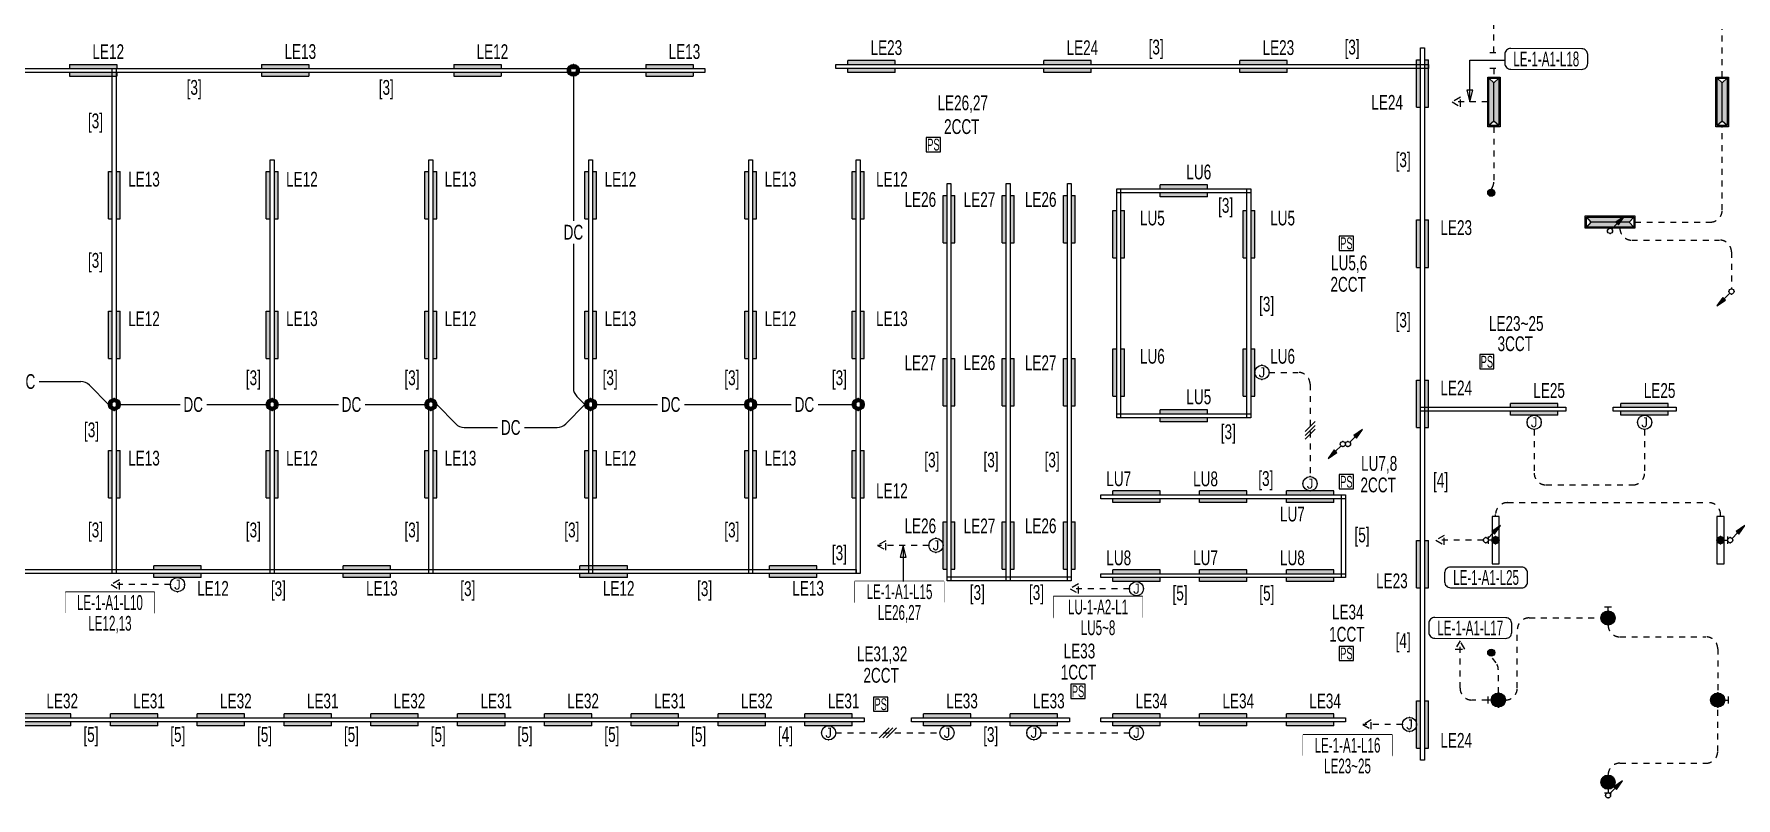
# Model space of a CAD drawing. Header units: millimetres. Extents: x 86947 to 500447, y -530175 to 1059536.
# Drawn here: x 308816 to 351941, y -323880 to -304530 of the extents above; entities that cross this region are included whole.
import ezdxf
from ezdxf.enums import TextEntityAlignment as Align

# ---------------------------------------------------------------- set-up
doc = ezdxf.new("R2010")
doc.units = ezdxf.units.MM
doc.header["$LTSCALE"] = 150
doc.set_wipeout_variables(frame=1)
doc.linetypes.add('D1', pattern=[3, 1, -1, 1])
for name, color, linetype in [('------01 Distribution Panel', 3, 'Continuous'), ('------03 Lighting Fixture', 3, 'Continuous'), ('------04 Lighting Switch', 2, 'Continuous'), ('------04 Number of Strands (가닥수)', 1, 'Continuous'), ('-----20 General Symbol', 3, 'Continuous'), ('-----23 Concealed or Exposed Wire', 4, 'D1'), ('-----25 Emergency Lighting Embeded Wire in Ceiling or Wall', 1, 'Continuous'), ('-----28 Race Way', 1, 'Continuous'), ('-----29 Indicator', 1, 'Continuous')]:
    doc.layers.add(name, color=color, linetype=linetype)
doc.styles.add('ELEC', font='Dotum.ttf')

# ---------------------------------------------------------------- blocks, each defined once
blk = doc.blocks.new('D12')
at = {"linetype": 'Continuous'}
blk.add_lwpolyline([(600, -90), (600, 90), (-600, 90), (-600, -90)], close=True, dxfattribs=at)
blk.add_circle((0, 0), 90, dxfattribs=at)
for p in [(-90, 0), (0, 90), (90, 0), (0, -90)]:
    blk.add_point(p)
blk = doc.blocks.new('E13')
at = {"layer": '------03 Lighting Fixture'}
blk.add_hatch(color=256, dxfattribs=at).paths.add_polyline_path([(-90, 180, 1), (90, 180, 1)])
for p, q in [((90, 0), (-90, 0)), ((0, 90), (0, 0))]:
    blk.add_line(p, q, dxfattribs=at)
blk.add_blockref('D12', (0, 180), dxfattribs=at)
blk = doc.blocks.new('D01')
at = {"linetype": 'Continuous'}
blk.add_circle((0, 0), 150, dxfattribs=at)
for p in [(-150, 0), (0, 150), (150, 0), (0, -150)]:
    blk.add_point(p)
blk = doc.blocks.new('E01')
h = blk.add_hatch(color=256)
edge = h.paths.add_edge_path(flags=17)
edge.add_arc((0, 0), 75, 0, 360)
edge = h.paths.add_edge_path()
edge.add_arc((0, 0), 150, 0, 360)
blk.add_blockref('D01', (0, 0))
at = {"xscale": 0.5, "yscale": 0.5, "zscale": 0.5}
blk.add_blockref('D01', (0, 0), dxfattribs=at)
blk = doc.blocks.new('*U16')
blk.add_lwpolyline([(150, 0), (-150, 0), (-150, -300), (150, -300)], close=True)
at = {"style": 'ELEC', "width": 0.6}
blk.add_text('PS', height=250, dxfattribs=at).set_placement((0, -150), align=Align.MIDDLE)
blk = doc.blocks.new('*U13')
h = blk.add_hatch(color=256)
edge = h.paths.add_edge_path()
edge.add_arc((0, -75), 75, 0, 360)
blk.add_circle((0, -75), 75)
blk = doc.blocks.new('E17')
h = blk.add_hatch(color=256)
h.paths.add_polyline_path([(600, 100), (-600, 100), (-600, 0), (600, 0)])
h.paths.add_polyline_path([(600, -100), (-600, -100), (-600, -200), (600, -200)])
for p, q in [((-600, 100), (600, 100)), ((-600, 100), (-600, 0)), ((600, 100), (600, 0)), ((600, 100), (600, 0)), ((-600, -100), (-600, -200)), ((-600, -200), (600, -200)), ((600, -100), (600, -200))]:
    blk.add_line(p, q)
blk = doc.blocks.new('벽부 비상등')
h = blk.add_hatch(color=0)
h.dxf.hatch_style = 1
h.paths.add_polyline_path([(0, 488), (-128, 600), (-128, -600), (0, -488)])
h = blk.add_hatch(color=0)
h.dxf.hatch_style = 1
h.paths.add_polyline_path([(128, 600), (0, 488), (0, -488), (128, -600)])
at = {"color": 1}
for p, q in [((-128, 600), (0, 488)), ((0, 488), (128, 600)), ((0, -488), (0, 488)), ((-128, -600), (0, -488)), ((0, -488), (128, -600))]:
    blk.add_line(p, q, dxfattribs=at)
blk.add_lwpolyline([(158, -630), (158, 630), (-158, 630), (-158, -630)], close=True)
blk.add_lwpolyline([(128, -600), (128, 600), (-128, 600), (-128, -600)], close=True, dxfattribs=at)
blk = doc.blocks.new('D06')
for p, q in [((-75, 0), (0, 0)), ((0, -75), (0, 75))]:
    blk.add_line(p, q)
at = {"linetype": 'Continuous'}
blk.add_circle((-225, 0), 150, dxfattribs=at)
for p in [(-375, 0), (-225, 150), (-75, 0), (-225, -150)]:
    blk.add_point(p)
blk = doc.blocks.new('E06')
blk.add_hatch(color=256).paths.add_polyline_path([(-75, 0, 1), (-375, 0, 1)])
blk.add_blockref('D06', (0, 0))
blk = doc.blocks.new('O01')
blk.add_hatch(color=256).paths.add_polyline_path([(-149, -218), (-218, -149), (-368, -368)])
blk.add_line((-46, -46), (-184, -184))
blk.add_lwpolyline([(-368, -368), (-149, -218), (-218, -149), (-368, -368)])
blk.add_circle((0, 0), 65)
for p in [(-65, 0), (-65, 0), (0, 65), (0, 65), (65, 0), (65, 0), (0, -65), (0, -65)]:
    blk.add_point(p)
blk = doc.blocks.new('O04')
blk.add_circle((0, 0), 150)
for p in [(-150, 0), (0, 150), (150, 0), (0, -150)]:
    blk.add_point(p)
at = {"style": 'ELEC'}
blk.add_text('J', height=214, dxfattribs=at).set_placement((0, 0), align=Align.MIDDLE)
blk = doc.blocks.new('*U45')
at = {"color": 0}
for p, q in [((-186, -106), (26, 106)), ((-106, -106), (106, 106)), ((-26, -106), (186, 106))]:
    blk.add_line(p, q, dxfattribs=at)
blk = doc.blocks.new('O07')
blk.add_lwpolyline([(0, -100), (173, 0), (0, 100)], close=True)

msp = doc.modelspace()

# ---------------------------------------------------------------- linework, layer by layer
at = {"layer": '------01 Distribution Panel', "color": 1, "elevation": 0}
for points in [[(309612, -319193), (311867, -319193), (311867, -318668), (309612, -318668)], [(329618, -318919), (331873, -318919), (331873, -318394), (329618, -318394)], [(334649, -319306), (336904, -319306), (336904, -318781), (334649, -318781)], [(340971, -322808), (343226, -322808), (343226, -322283), (340971, -322283)]]:
    msp.add_lwpolyline(points, close=True, dxfattribs=at)
at = {"layer": '-----23 Concealed or Exposed Wire'}
for p, q in [((345808, -304994), (345808, -303408)), ((351593, -305620), (351593, -304408)), ((346827, -314545), (346827, -315650)), ((349627, -314545), (349627, -315650)), ((347127, -315950), (349327, -315950)), ((346150, -316400), (351250, -316400)), ((345850, -316750), (345850, -316700)), ((351550, -316750), (351550, -316700))]:
    msp.add_line(p, q, dxfattribs=at)
at = {"layer": '-----23 Concealed or Exposed Wire', "elevation": 0}
for points in [[(345708, -304994), (345908, -304994)], [(345708, -305394), (345908, -305394)], [(345808, -305394), (345808, -305620)], [(345650, -306250), (344750, -306250)], [(345540, -317350), (344340, -317350)], [(331490, -317483), (330190, -317483)], [(312270, -318477), (310770, -318477)], [(336570, -318580), (335070, -318580)], [(343490, -322020), (342490, -322020)], [(329130, -322230), (331770, -322230)], [(334330, -322230), (336570, -322230)]]:
    msp.add_lwpolyline(points, dxfattribs=at)
for points in [[(345808, -306880), (345808, -308265, -0.137857), (345764, -308421), (345740, -308460)], [(349380, -309293), (351293, -309293, 0.414214), (351593, -308993), (351593, -306880)], [(349000, -309450, 0.414214), (349300, -309750), (351528, -309750, -0.414214), (351828, -310050), (351828, -310972)], [(340110, -313100), (340850, -313100, -0.414214), (341150, -313400), (341150, -315740)], [(346100, -321400, 0.414214), (346400, -321100), (346400, -319620, -0.414214), (346700, -319320), (348520, -319320)], [(348700, -319500, 0.414214), (349000, -319800), (351180, -319800, -0.414214), (351480, -320100), (351480, -321220)], [(345650, -321400), (345250, -321400, -0.414214), (344950, -321100), (344950, -319900)], [(345920, -321220), (345920, -320635, 0.158261), (345863, -320459), (345740, -320290)], [(348700, -323300, -0.414214), (349000, -323000), (351180, -323000, 0.414214), (351480, -322700), (351480, -321580)]]:
    msp.add_lwpolyline(points, format="xyb", dxfattribs=at)
at = {"layer": '-----23 Concealed or Exposed Wire'}
for centre, start, end in [((347127, -315650), 180, 270), ((349327, -315650), 270, 0), ((346150, -316700), 90, 180), ((351250, -316700), 0, 90)]:
    msp.add_arc(centre, 300, start, end, dxfattribs=at)
at = {"layer": '-----25 Emergency Lighting Embeded Wire in Ceiling or Wall'}
for p, q in [((322483, -305600), (322483, -309258)), ((322483, -309840), (322483, -313498)), ((308946, -313332), (310004, -313332)), ((310699, -313913), (310218, -313422)), ((310999, -313913), (312516, -313913)), ((313197, -313913), (314700, -313913)), ((315000, -313913), (316527, -313913)), ((317207, -313913), (318720, -313913)), ((319020, -313913), (319501, -314405)), ((322770, -313913), (322289, -314405)), ((322770, -313913), (322569, -313708)), ((323070, -313913), (324614, -313913)), ((325295, -313913), (326825, -313913)), ((327125, -313913), (328004, -313913)), ((328685, -313913), (329550, -313913)), ((319715, -314495), (320562, -314495)), ((321242, -314495), (322075, -314495))]:
    msp.add_line(p, q, dxfattribs=at)
for centre, start, end in [((310004, -313632), 44.3749, 90), ((322783, -313498), 180, 224.3749), ((319715, -314195), 224.3749, 270), ((322075, -314195), 270, 315.6251)]:
    msp.add_arc(centre, 300, start, end, dxfattribs=at)
at = {"layer": '-----28 Race Way', "elevation": 0}
for points in [[(344050, -304880), (344050, -322920), (343950, -322920), (343950, -304880)], [(329133, -305300), (344150, -305300), (344150, -305400), (329133, -305400)], [(299683, -305400), (325817, -305400), (325817, -305500), (299683, -305500)], [(310899, -305400), (310899, -318197), (310799, -318197), (310799, -305400)], [(314900, -307713), (314900, -318197), (314800, -318197), (314800, -307713)], [(318920, -307713), (318920, -318197), (318820, -318197), (318820, -307713)], [(322970, -307713), (322970, -318197), (322870, -318197), (322870, -307713)], [(327025, -307713), (327025, -318197), (326925, -318197), (326925, -307713)], [(329750, -307713), (329750, -318197), (329650, -318197), (329650, -307713)], [(332050, -318383), (331950, -318383), (331950, -308317), (332050, -308317)], [(333550, -318383), (333450, -318383), (333450, -308317), (333550, -308317)], [(335100, -318383), (335000, -318383), (335000, -308317), (335100, -308317)], [(336250, -308450), (339650, -308450), (339650, -308550), (336250, -308550)], [(336350, -314250), (336250, -314250), (336250, -308450), (336350, -308450)], [(339650, -314250), (339550, -314250), (339550, -308450), (339650, -308450)], [(336250, -314150), (339650, -314150), (339650, -314250), (336250, -314250)], [(343950, -313985), (347627, -313985), (347627, -314085), (343950, -314085)], [(348827, -313985), (350427, -313985), (350427, -314085), (348827, -314085)], [(335850, -316200), (342050, -316200), (342050, -316300), (335850, -316300)], [(342050, -316200), (342050, -318300), (341950, -318300), (341950, -316200)], [(284450, -318097), (329648, -318097), (329648, -318197), (284450, -318197)], [(335850, -318200), (342050, -318200), (342050, -318300), (335850, -318300)], [(331950, -318283), (335100, -318283), (335100, -318383), (331950, -318383)], [(284050, -321850), (329850, -321850), (329850, -321950), (284050, -321950)]]:
    msp.add_lwpolyline(points, close=True, dxfattribs=at)
at = {"layer": '-----28 Race Way'}
for points in [[(331050, -321850), (335050, -321850), (335050, -321950), (331050, -321950)], [(335850, -321850), (342050, -321850), (342050, -321950), (335850, -321950)]]:
    msp.add_lwpolyline(points, close=True, dxfattribs=at)
at = {"layer": '-----29 Indicator'}
for p, q in [((345200, -306250), (345200, -305194)), ((345200, -305194), (346085, -305194))]:
    msp.add_line(p, q, dxfattribs=at)
at = {"layer": '-----29 Indicator', "color": 1}
for p, q in [((345275, -305950), (345125, -305950)), ((345125, -305950), (345200, -306250)), ((345200, -306250), (345275, -305950)), ((330840, -317483), (330765, -317783)), ((330765, -317783), (330915, -317783)), ((330915, -317783), (330840, -317483))]:
    msp.add_line(p, q, dxfattribs=at)
at = {"color": 1, "linetype": 'Continuous', "elevation": 0}
for points in [[(346085, -305271, 0.414214), (346235, -305421), (348035, -305426, 0.414214), (348185, -305276), (348185, -305051, 0.414214), (348035, -304901), (346235, -304896, 0.414214), (346085, -305046)], [(344559, -318405, 0.414214), (344709, -318555), (346509, -318560, 0.414214), (346659, -318410), (346659, -318185, 0.414214), (346509, -318035), (344709, -318030, 0.414214), (344559, -318180)], [(344158, -319684, 0.414214), (344308, -319834), (346108, -319839, 0.414214), (346258, -319689), (346258, -319464, 0.414214), (346108, -319314), (344308, -319309, 0.414214), (344158, -319459)]]:
    msp.add_lwpolyline(points, format="xyb", close=True, dxfattribs=at)

# ---------------------------------------------------------------- block references
at = {"layer": '------03 Lighting Fixture', "color": 3}
for p in [(310317, -305400), (315183, -305400), (320050, -305400), (324917, -305400)]:
    msp.add_blockref('E17', p, dxfattribs=at)
at = {"layer": '------03 Lighting Fixture'}
for p in [(322483, -305450), (310849, -313913), (314850, -313913), (318870, -313913), (322920, -313913), (326975, -313913), (329700, -313913)]:
    msp.add_blockref('E01', p, dxfattribs=at)
at = {"layer": '------03 Lighting Fixture', "color": 3}
for p, rotation in [((330033, -305400), 180), ((335000, -305400), 180), ((339967, -305400), 180), ((343950, -305780), 89.99999999999999), ((310799, -308613), 90), ((314800, -308613), 90), ((318820, -308613), 90), ((322870, -308613), 90), ((326925, -308613), 90), ((329650, -308613), 90), ((331950, -309217), 89.99999999999999), ((333450, -309217), 89.99999999999999), ((335000, -309217), 89.99999999999999), ((337950, -308550), 180), ((336250, -309600), 89.99999999999999), ((339550, -309600), 89.99999999999999), ((343950, -309840), 89.99999999999999), ((310799, -312147), 90), ((314800, -312147), 90), ((318820, -312147), 90), ((322870, -312147), 90), ((326925, -312147), 90), ((329650, -312147), 90), ((336250, -313100), 89.99999999999999), ((339550, -313100), 89.99999999999999), ((331950, -313350), 89.99999999999999), ((333450, -313350), 89.99999999999999), ((335000, -313350), 89.99999999999999), ((343950, -313900), 89.99999999999999), ((346827, -314085), 180), ((349627, -314085), 180), ((337950, -314250), 180), ((310799, -315680), 90), ((314800, -315680), 90), ((318820, -315680), 90), ((322870, -315680), 90), ((326925, -315680), 90), ((329650, -315680), 90), ((336750, -316300), 180), ((338950, -316300), 180), ((341150, -316300), 180), ((331950, -317483), 89.99999999999999), ((333450, -317483), 89.99999999999999), ((335000, -317483), 89.99999999999999), ((343950, -317960), 89.99999999999999), ((312450, -318197), 180), ((317250, -318197), 180), ((323250, -318197), 180), ((328050, -318197), 180), ((336750, -318300), 180), ((338950, -318300), 180), ((341150, -318300), 180), ((343950, -322020), 89.99999999999999), ((309150, -321950), 180), ((311350, -321950), 180), ((313550, -321950), 180), ((315750, -321950), 180), ((317950, -321950), 180), ((320150, -321950), 180), ((322350, -321950), 180), ((324550, -321950), 180), ((326750, -321950), 180), ((328950, -321950), 180), ((331950, -321950), 180), ((334150, -321950), 180), ((336750, -321950), 180), ((338950, -321950), 180), ((341150, -321950), 180)]:
    msp.add_blockref('E17', p, dxfattribs=dict(at, rotation=rotation))
at = {"layer": '------03 Lighting Fixture', "xscale": -1}
for p in [(345808, -306250), (351593, -306250)]:
    msp.add_blockref('벽부 비상등', p, dxfattribs=at)
at = {"layer": '------03 Lighting Fixture', "xscale": -1, "rotation": 90}
msp.add_blockref('벽부 비상등', (348750, -309293), dxfattribs=at)
at = {"layer": '------03 Lighting Fixture'}
for p, rotation in [((345670, -317350), 270), ((351730, -317350), 89.99999999999999)]:
    msp.add_blockref('E13', p, dxfattribs=dict(at, rotation=rotation))
at = {"layer": '------03 Lighting Fixture', "xscale": 1.2, "yscale": 1.2, "zscale": 1.2}
for p, rotation in [((348700, -319050), 89.99999999999999), ((345650, -321400), 180), ((348700, -323750), 270)]:
    msp.add_blockref('E06', p, dxfattribs=dict(at, rotation=rotation))
msp.add_blockref('E06', (351750, -321400), dxfattribs=at)
at = {"layer": '------04 Lighting Switch', "xscale": 1.2, "yscale": 1.2, "zscale": 1.2}
for p in [(331605, -307150), (342070, -309650), (345630, -312650), (342070, -315690), (342070, -320040), (335270, -321000), (330270, -321325)]:
    msp.add_blockref('*U16', p, dxfattribs=at)
at = {"layer": '------04 Lighting Switch', "xscale": 1.2, "yscale": 1.2, "zscale": 1.2, "rotation": 89.99999999999999}
for p in [(345650, -308550), (345650, -320200)]:
    msp.add_blockref('*U13', p, dxfattribs=at)
at = {"layer": '------04 Number of Strands (가닥수)', "xscale": -1.2, "yscale": 1.2, "zscale": 1.2, "rotation": 90}
msp.add_blockref('*U45', (341150, -314570), dxfattribs=at)
at = {"layer": '------04 Number of Strands (가닥수)', "xscale": 1.2, "yscale": 1.2, "zscale": 1.2}
msp.add_blockref('*U45', (330450, -322230), dxfattribs=at)
at = {"layer": '-----20 General Symbol', "rotation": 180}
for p in [(348750, -309515), (342110, -314915), (345605, -317350), (351795, -317350), (348700, -323815)]:
    msp.add_blockref('O01', p, dxfattribs=at)
at = {"layer": '-----20 General Symbol'}
for p in [(351828, -311050), (341980, -314915)]:
    msp.add_blockref('O01', p, dxfattribs=at)
at = {"layer": '-----20 General Symbol', "xscale": 1.2, "yscale": 1.2, "zscale": 1.2}
for p in [(339930, -313100), (346827, -314365), (349627, -314365), (341150, -315920), (331670, -317483), (312450, -318477), (336750, -318580), (328950, -322230), (331950, -322230), (334150, -322230), (336750, -322230), (343670, -322020)]:
    msp.add_blockref('O04', p, dxfattribs=at)
at = {"layer": '-----23 Concealed or Exposed Wire', "xscale": 1.199999999953434, "yscale": 1.199999999953434, "zscale": 1.199999999953434}
for p, rotation in [((344958, -306250), 180), ((330398, -317483), 180), ((344548, -317350), 180), ((310978, -318477), 180), ((335278, -318580), 180), ((344950, -320108), 89.99999999999999), ((342698, -322020), 180)]:
    msp.add_blockref('O07', p, dxfattribs=dict(at, rotation=rotation))

# ---------------------------------------------------------------- texts
at = {"layer": '------04 Lighting Switch', "style": 'ELEC', "width": 0.7}
for s, p in [('LE12', (310696, -304973)), ('LE13', (315563, -304973)), ('LE12', (320430, -304973)), ('LE13', (325296, -304973)), ('LE23', (330413, -304873)), ('LE24', (335380, -304873)), ('LE23', (340346, -304873)), ('LE26,27', (332348, -306304)), ('LE24', (343102, -306257)), ('2CCT', (332324, -306874)), ('LU6', (338330, -308023)), ('LE13', (311602, -308205)), ('LE12', (315603, -308205)), ('LE13', (319623, -308205)), ('LE12', (323673, -308205)), ('LE13', (327728, -308205)), ('LE12', (330553, -308205)), ('LE26', (331273, -308720)), ('LE27', (332773, -308720)), ('LE26', (334323, -308720)), ('LU5', (337153, -309192)), ('LU5', (340453, -309192)), ('LE23', (344853, -309432)), ('LU5,6', (342139, -310357)), ('2CCT', (342115, -310870)), ('LE12', (311602, -311739)), ('LE13', (315603, -311739)), ('LE12', (319623, -311739)), ('LE13', (323673, -311739)), ('LE12', (327728, -311739)), ('LE13', (330553, -311739)), ('LE23~25', (346373, -311861)), ('3CCT', (346349, -312374)), ('LU6', (337153, -312692)), ('LU6', (340453, -312692)), ('LE27', (331273, -312854)), ('LE26', (332773, -312854)), ('LE27', (334323, -312854)), ('LE24', (344853, -313492)), ('LE25', (347206, -313559)), ('LE25', (350006, -313559)), ('LU5', (338330, -313723)), ('LE13', (311602, -315272)), ('LE12', (315603, -315272)), ('LE13', (319623, -315272)), ('LE12', (323673, -315272)), ('LE13', (327728, -315272)), ('LU7,8', (342900, -315438)), ('LU7', (336301, -315797)), ('LU8', (338501, -315797)), ('LE12', (330553, -316098)), ('2CCT', (342875, -315951)), ('LU7', (340701, -316692)), ('LE26', (331273, -316987)), ('LE27', (332773, -316987)), ('LE26', (334323, -316987)), ('LU8', (336301, -317797)), ('LU7', (338501, -317797)), ('LU8', (340701, -317797)), ('LE23', (343223, -318381)), ('LE12', (313350, -318569)), ('LE13', (317630, -318569)), ('LE12', (323630, -318569)), ('LE13', (328430, -318569)), ('LE34', (342105, -319170)), ('1CCT', (342081, -319733)), ('LE31,32', (330305, -320261)), ('2CCT', (330281, -320774)), ('1CCT', (335281, -320693)), ('LE32', (309530, -321423)), ('LE31', (311730, -321423)), ('LE32', (313930, -321423)), ('LE31', (316130, -321423)), ('LE32', (318330, -321423)), ('LE31', (320530, -321423)), ('LE32', (322730, -321423)), ('LE31', (324930, -321423)), ('LE32', (327130, -321423)), ('LE31', (329330, -321423)), ('LE33', (332330, -321423)), ('LE33', (334530, -321423)), ('LE34', (337130, -321423)), ('LE34', (339330, -321423)), ('LE34', (341530, -321423)), ('LE24', (344853, -322419))]:
    msp.add_text(s, height=375, dxfattribs=at).set_placement(p, align=Align.MIDDLE)
at = {"layer": '-----25 Emergency Lighting Embeded Wire in Ceiling or Wall', "style": 'ELEC', "width": 0.7}
for p in [(322483, -309549), (308599, -313332), (312849, -313913), (316860, -313913), (324947, -313913), (328337, -313913), (320895, -314495)]:
    msp.add_text('DC', height=375, dxfattribs=at).set_placement(p, align=Align.MIDDLE)
at = {"layer": '-----28 Race Way', "style": 'ELEC', "width": 0.7}
for s, p in [('[3]', (337248, -304906)), ('[3]', (342214, -304906)), ('[3]', (312874, -305928)), ('[3]', (317741, -305928)), ('[3]', (310372, -306776)), ('[3]', (343507, -307761)), ('[3]', (339010, -308916)), ('[3]', (310372, -310309)), ('[3]', (340049, -311417)), ('[3]', (343507, -311821)), ('[3]', (314373, -313282)), ('[3]', (318393, -313282)), ('[3]', (323414, -313282)), ('[3]', (326498, -313282)), ('[3]', (329223, -313282)), ('[3]', (310273, -314602)), ('[3]', (339078, -314651)), ('[3]', (331565, -315365)), ('[3]', (333065, -315365)), ('[3]', (334615, -315365)), ('[3]', (340028, -315835)), ('[4]', (344457, -315881)), ('[3]', (310372, -317138)), ('[3]', (314373, -317138)), ('[3]', (318393, -317138)), ('[3]', (322443, -317138)), ('[3]', (326498, -317138)), ('[5]', (342466, -317264)), ('[3]', (329223, -317719)), ('[3]', (315008, -318625)), ('[3]', (319808, -318625)), ('[3]', (325808, -318625)), ('[3]', (332718, -318722, 0)), ('[3]', (334218, -318722, 0)), ('[5]', (337855, -318739)), ('[5]', (340055, -318739)), ('[4]', (343507, -319941)), ('[5]', (310258, -322320)), ('[5]', (312458, -322320)), ('[5]', (314658, -322320)), ('[5]', (316858, -322320)), ('[5]', (319058, -322320)), ('[5]', (321258, -322320)), ('[5]', (323458, -322320)), ('[5]', (325658, -322320)), ('[4]', (327858, -322320)), ('[3]', (333058, -322320))]:
    msp.add_text(s, height=375, dxfattribs=at).set_placement(p, align=Align.MIDDLE)
at = {"linetype": 'Continuous', "style": 'ELEC', "width": 0.6}
for s, p in [('LE-1-A1-L18', (347135, -305161)), ('LE-1-A1-L25', (345609, -318295)), ('LE-1-A1-L17', (345208, -319574))]:
    msp.add_text(s, height=375, dxfattribs=at).set_placement(p, align=Align.MIDDLE)

# ---------------------------------------------------------------- next in the draw order: wipeouts: each hides what was drawn before it
at = {"color": 1}
for points in [[(309612, -319193), (311867, -319193), (311867, -318668), (309612, -318668)], [(329618, -318919), (331873, -318919), (331873, -318394), (329618, -318394)], [(334649, -319306), (336904, -319306), (336904, -318781), (334649, -318781)], [(340971, -322808), (343226, -322808), (343226, -322283), (340971, -322283)]]:
    msp.add_wipeout(points, dxfattribs=at)

# ---------------------------------------------------------------- next in the draw order: linework, layer by layer
at = {"layer": '-----29 Indicator'}
msp.add_line((330840, -317483), (330840, -318394), dxfattribs=at)

# ---------------------------------------------------------------- next in the draw order: wipeouts: each hides what was drawn before it
at = {"color": 1}
for points in [[(329618, -319444), (331873, -319444), (331873, -318919), (329618, -318919)], [(309612, -319718), (311867, -319718), (311867, -319193), (309612, -319193)], [(334649, -319831), (336904, -319831), (336904, -319306), (334649, -319306)], [(340971, -323333), (343226, -323333), (343226, -322808), (340971, -322808)]]:
    msp.add_wipeout(points, dxfattribs=at)

# ---------------------------------------------------------------- next in the draw order: texts
at = {"layer": '------04 Lighting Switch', "style": 'ELEC', "width": 0.7}
msp.add_text('LE33', height=375, dxfattribs=at).set_placement((335305, -320157), align=Align.MIDDLE)
at = {"style": 'ELEC', "width": 0.6}
for s, p in [('LE-1-A1-L15', (330746, -318656)), ('LE-1-A1-L10', (310739, -318930)), ('LE26,27', (330746, -319181)), ('LU-1-A2-L1', (335777, -319043)), ('LE12,13', (310739, -319455)), ('LU5~8', (335777, -319568)), ('LE-1-A1-L16', (342098, -322545)), ('LE23~25', (342098, -323070))]:
    msp.add_text(s, height=375, dxfattribs=at).set_placement(p, align=Align.MIDDLE_CENTER)

doc.saveas('drawing.dxf')
